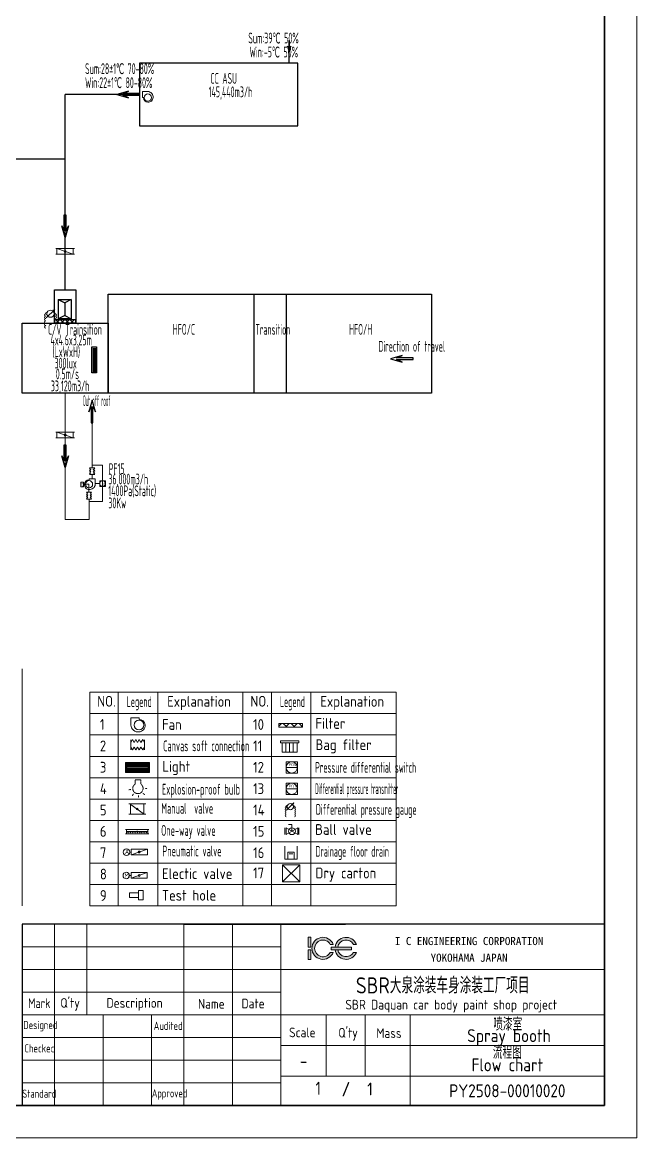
# Model space of a CAD drawing. Header units: millimetres. Extents: x 107215 to 233365, y -8722 to 80378.
# Drawn here: x 204865 to 233365, y -8722 to 43017 of the extents above; entities that cross this region are included whole.
import ezdxf
from ezdxf.enums import TextEntityAlignment as Align

# ---------------------------------------------------------------- set-up
doc = ezdxf.new("R2010")
doc.units = ezdxf.units.MM
doc.header["$LTSCALE"] = 2
doc.linetypes.add('PHANTOM', pattern=[5.5, 3, -0.5, 0.5, -0.5, 0.5, -0.5])
doc.layers.get('0').update_dxf_attribs({"lineweight": 30})
for name, color, linetype, lineweight in [('01-粗实线', 3, 'Continuous', 25), ('02-细实线', 2, 'Continuous', 13), ('06-双点划线', 4, 'PHANTOM', 13), ('07-尺寸线', 2, 'Continuous', 13), ('08-文本', 2, 'Continuous', 13), ('图框', 7, 'Continuous', 35)]:
    doc.layers.add(name, color=color, linetype=linetype, lineweight=lineweight)
doc.layers.add('09-不打印', color=6, linetype='Continuous', lineweight=13, plot=False)
doc.layers.add('09-不打印层', color=6, linetype='Continuous', lineweight=13, plot=False)
doc.styles.get("Standard").update_dxf_attribs({"font": 'SimSun.ttf'})
doc.styles.add('工程字', font='gbenor.shx', dxfattribs={"bigfont": 'gbcbig.shx'})
doc.styles.add('标准', font='gbenor.shx', dxfattribs={"bigfont": 'gbcbig.shx'})

# ---------------------------------------------------------------- blocks, each defined once
blk = doc.blocks.new('C$51A9D12799D94EEBA75711500ADBCD73_2')
for p, q in [((0, 900), (600, 900)), ((0, 900), (300, 740)), ((0, 900), (0, 0)), ((600, 900), (300, 740)), ((300, 740), (300, 160)), ((600, 900), (600, 0)), ((300, 160), (0, 0)), ((600, 0), (0, 0)), ((300, 160), (600, 0))]:
    blk.add_line(p, q)
blk = doc.blocks.new('指针压差表')
at = {"ltscale": 5}
for q in [(196, -30), (-111, 327), (-155, 280)]:
    blk.add_line((-196, 363), q, dxfattribs=at)
blk.add_circle((0, 167), 167, dxfattribs=at)
for centre, start, end in [((-224, 111), 90, 270), ((-224, 0), 90, 270), ((-169, 160), 80.4676, 284.196), ((169, 174), 260.4786, 104.2085), ((224, 111), 270, 90), ((224, 0), 270, 90), ((224, -111), 270, 90), ((224, -222), 270, 90), ((224, -333), 270, 90), ((224, -333), 270, 90), ((224, -444), 270, 90)]:
    blk.add_arc(centre, 55.5, start, end, dxfattribs=at)
blk = doc.blocks.new('A$C4be98560')
at = {"layer": '02-细实线'}
for p, q in [((872, 263), (0, 263)), ((872, 0), (0, 0))]:
    blk.add_line(p, q, dxfattribs=at)
at = {"layer": '02-细实线', "ltscale": 2}
blk.add_line((814, 0), (57, 263), dxfattribs=at)
blk.add_line((814, 0), (57, 263), dxfattribs=at)
blk.add_lwpolyline([(814, 263), (814, 0), (57, 0), (57, 263)], close=True, dxfattribs=at)
blk.add_lwpolyline([(814, 263), (814, 0), (57, 0), (57, 263)], close=True, dxfattribs=at)
blk.add_circle((436, 132), 44.9, dxfattribs=at)
blk.add_circle((436, 132), 44.9, dxfattribs=at)
blk = doc.blocks.new('C$A0C62D45F54B416E9F87B461674620F3_3')
at = {"layer": '08-文本'}
for p, q in [((822, 0), (410, -3)), ((822, -484), (739, -484)), ((822, 0), (822, -484))]:
    blk.add_line(p, q, dxfattribs=at)
blk.add_circle((409, -484), 279, dxfattribs=at)
for centre, radius, start, end in [((441, -443), 441, 94.07524, 185.3009), ((380, -459), 379, 183.77682, 274.49488), ((397, -495), 342, 272.23035, 1.93998)]:
    blk.add_arc(centre, radius, start, end, dxfattribs=at)
blk = doc.blocks.new('C$554F49C270534FEF9F7782F15CA40145_3')
at = {"layer": '08-文本'}
for p, q in [((0, 655), (655, 655)), ((0, 0), (0, 655)), ((655, 327), (0, 327)), ((0, 0), (655, 0)), ((655, 0), (655, 655))]:
    blk.add_line(p, q, dxfattribs=at)
blk.add_circle((327, 327), 327, dxfattribs=at)
at = {"layer": '08-文本', "style": '标准'}
blk.add_text('PDS', height=200, dxfattribs=at).set_placement((145, 406))
blk = doc.blocks.new('C$03D2383EA2AE4BDE839102FC52A025AC_2_1')
for p, q in [((0, 1), (0, 130)), ((19, 131), (242, 3)), ((19, 3), (19, 131)), ((242, 131), (19, 3)), ((131, 200), (131, 67)), ((131, 200), (198, 200)), ((242, 3), (242, 131)), ((267, 1), (267, 130))]:
    blk.add_line(p, q)
blk.add_circle((131, 67), 66.8)
blk = doc.blocks.new('A$C7EA6147B')
for p, q in [((265, 883), (179, 975)), ((565, 1000), (565, 1126)), ((832, 735), (1108, 735)), ((1108, 735), (1108, 384)), ((125, 593), (0, 602)), ((220, 285), (122, 207)), ((499, 124), (480, 0)), ((1108, 384), (832, 384))]:
    blk.add_line(p, q)
blk.add_arc((565, 560), 320, 33.2525, 326.7475)
blk = doc.blocks.new('灯箱')
for p, q in [((666, 540), (-666, 540)), ((-666, 110), (-666, 540)), ((-666, 0), (-666, 240)), ((666, 0), (-666, 0)), ((626, 500), (-626, 500)), ((-626, 150), (-626, 500)), ((-626, 40), (-626, 200)), ((626, 40), (-626, 40)), ((601, 475), (-601, 475)), ((-601, 175), (-601, 475)), ((-601, 65), (-601, 175)), ((601, 65), (-601, 65)), ((550, 425), (-550, 425)), ((-550, 385), (-550, 425)), ((550, 385), (-550, 385)), ((550, 345), (-550, 345)), ((-550, 305), (-550, 345)), ((550, 305), (-550, 305)), ((550, 235), (-550, 235)), ((-550, 235), (-550, 195)), ((550, 195), (-550, 195)), ((550, 155), (-550, 155)), ((-550, 155), (-550, 115)), ((550, 115), (-550, 115)), ((550, 425), (550, 385)), ((550, 345), (550, 305)), ((550, 195), (550, 235)), ((550, 115), (550, 155)), ((601, 175), (601, 475)), ((601, 65), (601, 175)), ((626, 150), (626, 500)), ((626, 40), (626, 200)), ((666, 110), (666, 540)), ((666, 0), (666, 240))]:
    blk.add_line(p, q)
blk = doc.blocks.new('$CAXA_FRAME_13B17AC1$')
at = {"layer": '09-不打印层'}
for p, q in [((420.5, -297), (420.5, 297)), ((-420.5, -297), (420.5, -297))]:
    blk.add_line(p, q, dxfattribs=at)
at = {"layer": '图框'}
for p, q in [((410.5, -287), (410.5, 287)), ((-395.5, -287), (410.5, -287))]:
    blk.add_line(p, q, dxfattribs=at)
blk = doc.blocks.new('A$Cace32bdb')
at = {"lineweight": 0}
h = blk.add_hatch(color=256, dxfattribs=at)
h.dxf.hatch_style = 1
h.paths.add_polyline_path([(-54961, -4219), (-54466, -4219), (-54466, -2421), (-54961, -2421)])
h.paths.add_polyline_path([(-54961, -6512), (-54466, -6512), (-54466, -4714), (-54961, -4714)])
h.paths.add_polyline_path([(-50310, -5209), (-50855, -5209, -3.9212905), (-50855, -3724), (-50310, -3724, 5.3217332)])
h.paths.add_polyline_path([(-49451, -4714), (-49951, -4714, 0.7796401), (-46015, -5209), (-46560, -5209, -0.7146204)])
h.paths.add_polyline_path([(-49951, -4219), (-49451, -4219, -0.7146204), (-46560, -3724), (-46015, -3724, 0.7796401)])
h = blk.add_hatch(color=140, dxfattribs=at)
h.dxf.hatch_style = 1
h.paths.add_polyline_path([(-50686, -4219, -0.0803303), (-50686, -4714), (-46898, -4714), (-46898, -4219)])
for p, q in [((-50310, -3724), (-50855, -3724)), ((-46015, -3724), (-46560, -3724)), ((-54466, -4219), (-54961, -4219)), ((-54466, -4714), (-54961, -4714)), ((-50310, -5209), (-50855, -5209)), ((-46015, -5209), (-46560, -5209))]:
    blk.add_line(p, q, dxfattribs=at)
at = {"color": 140, "lineweight": 0}
for p, q in [((-46898, -4219), (-50686, -4219)), ((-46898, -4714), (-50686, -4714)), ((-46898, -4219), (-46898, -4714))]:
    blk.add_line(p, q, dxfattribs=at)
at = {"lineweight": 0}
for points in [[(-54961, -4219), (-54961, -2421), (-54466, -2421), (-54466, -4219)], [(-54466, -4714), (-54466, -6512), (-54961, -6512), (-54961, -4714)]]:
    blk.add_lwpolyline(points, dxfattribs=at)
for centre, radius, start, end in [((-52216, -4467), 2045, 21.2846, 338.7154), ((-52216, -4467), 1550, 28.6131, 331.3869), ((-47921, -4467), 2045, 21.2846, 173.0502), ((-47921, -4467), 1550, 28.6131, 170.8145), ((-47921, -4467), 2045, 186.9498, 338.7154), ((-47921, -4467), 1550, 189.1855, 331.3869)]:
    blk.add_arc(centre, radius, start, end, dxfattribs=at)
at = {"color": 140, "lineweight": 0}
blk.add_arc((-52216, -4467), 1550, 350.8145, 9.1855, dxfattribs=at)
at = {"color": 0, "linetype": 'Continuous', "lineweight": 13, "ltscale": 10}
for s, p in [('I C ENGINEERING CORPORATION', (-25093, -3111)), ('YOKOHAMA JAPAN', (-25093, -6206))]:
    blk.add_text(s, height=1500, dxfattribs=at).set_placement(p, align=Align.MIDDLE)
blk = doc.blocks.new('A1标题框')
at = {"layer": '01-粗实线'}
for p, q in [((-180, 56), (-180, 0)), ((0, 56), (-180, 56)), ((0, 56), (0, 0)), ((0, 0), (-180, 0))]:
    blk.add_line(p, q, dxfattribs=at)
at = {"layer": '02-细实线'}
for p, q in [((-170, 56), (-170, 28)), ((-160, 56), (-160, 28)), ((-160, 28), (-160, 56)), ((-130, 28), (-130, 56)), ((-115, 56), (-115, 28)), ((-100, 56), (-100, 0)), ((-100, 56), (-100, 28)), ((-180, 49), (-100, 49)), ((-180, 42), (-100, 42)), ((-100, 42), (0, 42)), ((-180, 35), (-100, 35)), ((-180, 28), (-100, 28)), ((-170, 0), (-170, 28)), ((-155, 0), (-155, 28)), ((-140, 0), (-140, 28)), ((-130, 0), (-130, 28)), ((-115, 0), (-115, 28)), ((-100, 0), (-100, 28)), ((-100, 28), (0, 28)), ((-86, 28), (-86, 9)), ((-74, 28), (-74, 9)), ((-60, 28), (-60, 0)), ((-180, 21), (-100, 21)), ((0, 18.5), (-100, 18.5)), ((-180, 14), (-100, 14)), ((-180, 7), (-100, 7)), ((0, 9), (-100, 9))]:
    blk.add_line(p, q, dxfattribs=at)
at = {"layer": '08-文本', "color": 0, "lineweight": -2}
blk.add_line((-130, 56), (-80, 56), dxfattribs=at)
at = {"layer": '09-不打印'}
for p, q in [((0, 56), (-180, 56)), ((-180, 56), (-180, 0)), ((0, 56), (-180, 56)), ((-180, 56), (-180, 0)), ((0, 56), (-180, 56)), ((-180, 56), (-180, 0))]:
    blk.add_line(p, q, dxfattribs=at)
at = {"xscale": 0.001666666666666667, "yscale": 0.001666666666666667, "zscale": 0.001666666666666667}
blk.add_blockref('A$Cace32bdb', (0, 56), dxfattribs=at)
at = {"layer": '02-细实线', "attachment_point": 1, "style": '工程字'}
for s, insert, char_height, width in [('{\\W0.9;Mark}', (-178.18, 33.08), 3, 8.0611), ("Q'ty", (-168.23, 33.18), 3, 119.2826), ('Description', (-153.95, 33.17), 3, 119.2826), ('Name', (-125.67, 32.9), 3, 119.2826), ('Date', (-112.2, 32.99), 3, 119.2826), ('{\\W0.9;Designed}', (-179.69, 26.1), 2.5, 119.2826), ('{\\W0.9;Audited}', (-139.35, 25.84), 2.5, 119.2826), ("Q'ty", (-82.27, 23.96), 3, 119.2826), ('Scale', (-97.49, 24.05), 3, 119.2826), ('Mass', (-70.5, 23.86), 3, 119.2826), ('{\\W0.9;Checked}', (-179.33, 18.88), 2.5, 119.2826), ('{\\W0.9;Standard}', (-180, 4.87), 2.5, 119.2826), ('{\\W0.85;Approved}', (-139.92, 4.98), 2.5, 119.2826)]:
    blk.add_mtext(s, dxfattribs=dict(at, insert=insert, char_height=char_height, width=width))
at = {"layer": '08-文本', "insert": (-81.29, 2.75), "char_height": 4.5, "width": 18.7362, "attachment_point": 7, "style": '工程字'}
blk.add_mtext('/ ', dxfattribs=at)
at = {"layer": '08-文本', "style": '工程字'}
for tag, height, p in [('项目名称', 5, (-50, 35)), ('设计', 4, (-162.5, 24.5)), ('设计日期', 4, (-147.85, 24.33)), ('审核1', 4, (-122.5, 24.5)), ('审核1日期', 4, (-107.62, 24.48)), ('设备名称', 4, (-30, 23.25)), ('校对', 4, (-162.5, 17.5)), ('校对日期', 4, (-147.85, 17.5)), ('审核2', 4, (-122.5, 17.5)), ('审核2日期', 4, (-108.38, 17.22)), ('比例', 4, (-93, 13.75)), ('数量', 4, (-80, 13.75)), ('重量', 4, (-67, 13.75)), ('图纸名称', 4, (-30, 13.75)), ('审核3', 4, (-122.5, 10.5)), ('审核3日期', 4, (-108.38, 10.37)), ('共几页', 4, (-88.5, 5.29)), ('第几页', 4, (-72.47, 5.05)), ('图纸编号', 4, (-30, 4.5)), ('标准化', 4, (-162.5, 3.5)), ('标准化日期', 4, (-147.85, 3.51)), ('批准', 4, (-122.5, 3.5)), ('批准日期', 4, (-108.09, 3.5))]:
    blk.add_attdef(tag, text='', height=height, dxfattribs=at).set_placement(p, align=Align.MIDDLE_CENTER)

msp = doc.modelspace()

# ---------------------------------------------------------------- hatches: boundary and pattern name
at = {"layer": '07-尺寸线'}
h = msp.add_hatch(dxfattribs=at)
h.set_pattern_fill('ANSI37', color=256, scale=50)
h.set_pattern_definition([(45, (213128.29, 18012.03), (-112.2532, 112.2532), []), (135, (213128.29, 18012.03), (-112.2532, -112.2532), [])])
h.paths.add_polyline_path([(206353, 29212), (206353, 29062), (207353, 29062), (207353, 29212)])
at = {"layer": '08-文本', "linetype": 'Continuous'}
h = msp.add_hatch(dxfattribs=at)
h.set_pattern_fill('GZ', color=256, scale=2.083333, style=0, pattern_type=0)
h.set_pattern_definition([(45, (215101.9, 1036.3), (-182.6146, 182.6146), []), (135, (215101.9, 1036.3), (-182.6146, -182.6146), [])])
h.paths.add_polyline_path([(217861, 10315), (217861, 10487), (216762, 10487), (216762, 10315)], flags=0)

# ---------------------------------------------------------------- linework, layer by layer
for p, q in [((217246, 41126), (217246, 41643)), ((206853, 30612), (206853, 39669)), ((210297, 39669), (206853, 39669)), ((206853, 36669), (166987, 36669)), ((215603, 30412), (215603, 25812)), ((217103, 30412), (217103, 25812)), ((208093, 26757), (208093, 27959)), ((208093, 27959), (208313, 27959)), ((208313, 27959), (208313, 26757)), ((208163, 26808), (208163, 27908)), ((208163, 27908), (208163, 26808)), ((208243, 27908), (208243, 26808)), ((208243, 26808), (208243, 27908)), ((208313, 26757), (208093, 26757))]:
    msp.add_line(p, q)
for points in [[(217266, 42167), (217246, 42167), (217227, 42167), (217227, 41786), (217167, 41912), (217246, 41643), (217326, 41912), (217266, 41786)], [(210297, 38213), (217640, 38213), (217640, 41126), (210297, 41126)], [(223853, 25812), (208853, 25812), (208853, 30412), (223853, 30412)]]:
    msp.add_lwpolyline(points, close=True)
at = {"layer": '01-粗实线'}
for points in [[(210297, 39630), (210297, 39669), (210297, 39709), (209534, 39709), (209786, 39828), (209247, 39669), (209786, 39511), (209534, 39630)], [(206813, 34087), (206853, 34087), (206892, 34087), (206892, 33325), (207011, 33577), (206853, 33038), (206694, 33577), (206813, 33325)], [(206353, 29062), (206353, 30612), (207353, 30612), (207353, 29062)], [(208853, 25812), (204853, 25812), (204853, 29062), (208853, 29062)], [(206353, 29212), (206353, 29062), (207353, 29062), (207353, 29212)], [(222991, 27370), (222991, 27410), (222991, 27449), (222228, 27449), (222481, 27568), (221941, 27410), (222481, 27251), (222228, 27370)], [(208065, 24438), (208105, 24438), (208144, 24438), (208144, 25200), (208263, 24948), (208105, 25488), (207946, 24948), (208065, 25200)], [(206813, 23419), (206853, 23419), (206892, 23419), (206892, 22657), (207011, 22909), (206853, 22369), (206694, 22909), (206813, 22657)]]:
    msp.add_lwpolyline(points, close=True, dxfattribs=at)
at = {"layer": '02-细实线', "color": 6}
for p, q in [((208105, 22353), (208105, 24438)), ((208222, 22353), (207988, 22353)), ((208222, 22034), (207988, 22034)), ((208105, 21836), (208105, 22034)), ((207959, 21588), (207705, 21588)), ((208076, 21218), (207843, 21218)), ((207959, 21588), (207959, 21218)), ((208459, 21618), (208248, 21618)), ((208076, 20899), (207843, 20899)), ((207960, 20899), (207960, 20443))]:
    msp.add_line(p, q, dxfattribs=at)
for points in [[(206853, 25812), (206853, 19948), (207960, 19948), (207960, 20443)], [(208050, 22034), (207983, 22074), (208050, 22113), (207983, 22153), (208050, 22193), (207983, 22233), (208050, 22273), (207983, 22313), (208050, 22353)], [(208105, 22468), (208590, 22468), (208590, 21749)], [(208159, 22034), (208226, 22074), (208159, 22113), (208226, 22153), (208159, 22193), (208226, 22233), (208159, 22273), (208226, 22313), (208159, 22353)], [(207905, 21218), (207838, 21178), (207905, 21138), (207838, 21098), (207905, 21058), (207838, 21018), (207905, 20979), (207838, 20939), (207905, 20899)], [(207960, 20796), (208590, 20796), (208590, 21487)], [(208014, 21218), (208081, 21178), (208014, 21138), (208081, 21098), (208014, 21058), (208081, 21018), (208014, 20979), (208081, 20939), (208014, 20899)]]:
    msp.add_lwpolyline(points, dxfattribs=at)
msp.add_lwpolyline([(207705, 21475), (207705, 21693), (207578, 21693), (207578, 21475)], close=True, dxfattribs=at)
at = {"layer": '02-细实线', "ltscale": 1.666667}
msp.add_lwpolyline([(216942, 3141), (216942, 3935), (217736, 3935), (217736, 3141)], close=True, dxfattribs=at)
at = {"layer": '07-尺寸线'}
for p, q in [((217736, 3935), (216942, 3141)), ((216942, 3935), (217736, 3141))]:
    msp.add_line(p, q, dxfattribs=at)
at = {"layer": '08-文本'}
for p, q in [((210439, 39814), (210439, 39524)), ((210439, 39814), (210686, 39812)), ((210439, 39524), (210489, 39524))]:
    msp.add_line(p, q, dxfattribs=at)
at = {"layer": '08-文本', "color": 2}
msp.add_line((204865, 13028), (204865, 2028), dxfattribs=at)
at = {"layer": '08-文本', "ltscale": 1.666667}
for p, q in [((207996, 11942), (207996, 2028)), ((209318, 11942), (209318, 2028)), ((215102, 11942), (215102, 2028)), ((216424, 11942), (216424, 2028)), ((218254, 2028), (218254, 11942)), ((222207, 11942), (222207, 2028)), ((209896, 10748), (210280, 10748)), ((209896, 10748), (209899, 10421)), ((210280, 10748), (210280, 10682)), ((216762, 10315), (216762, 10487)), ((216762, 10487), (217861, 10487)), ((217861, 10315), (217861, 10487)), ((207996, 9959), (215102, 9959)), ((215102, 9959), (222207, 9959)), ((216762, 10315), (217861, 10315)), ((209895, 9741), (209895, 9277)), ((210528, 9741), (210528, 9277)), ((216835, 9681), (216835, 9595)), ((216835, 9681), (217696, 9681)), ((216835, 9595), (217696, 9595)), ((216921, 9595), (216921, 9157)), ((217093, 9595), (217093, 9157)), ((217265, 9595), (217265, 9157)), ((217437, 9595), (217437, 9157)), ((217610, 9157), (217610, 9595)), ((217696, 9595), (217696, 9681)), ((207996, 8968), (215102, 8968)), ((215102, 8968), (222207, 8968)), ((216921, 9157), (217610, 9157)), ((217106, 8713), (217626, 8713)), ((217106, 8193), (217106, 8713)), ((217626, 8453), (217106, 8453)), ((217626, 8193), (217626, 8713)), ((207996, 7976), (215102, 7976)), ((215102, 7976), (222207, 7976)), ((217106, 8193), (217626, 8193)), ((217106, 7721), (217626, 7721)), ((217106, 7202), (217106, 7721)), ((217626, 7462), (217106, 7462)), ((217626, 7202), (217626, 7721)), ((207996, 6985), (215102, 6985)), ((210589, 6757), (209805, 6757)), ((209883, 6286), (209883, 6757)), ((210510, 6286), (210510, 6757)), ((215102, 6985), (222207, 6985)), ((217106, 7202), (217626, 7202)), ((217467, 6808), (217127, 6468)), ((217467, 6808), (217393, 6777)), ((217467, 6808), (217431, 6736)), ((210589, 6286), (209805, 6286)), ((209914, 6719), (210479, 6324)), ((207996, 5993), (215102, 5993)), ((215102, 5993), (222207, 5993)), ((210740, 5572), (209648, 5572)), ((210740, 5377), (209648, 5377)), ((209698, 5377), (209698, 5572)), ((209698, 5475), (210689, 5475)), ((209721, 5475), (209799, 5426)), ((209826, 5475), (209905, 5426)), ((209932, 5475), (210011, 5426)), ((210038, 5475), (210116, 5426)), ((210143, 5475), (210222, 5426)), ((210249, 5475), (210327, 5426)), ((210355, 5475), (210433, 5426)), ((210460, 5475), (210539, 5426)), ((210566, 5475), (210644, 5426)), ((210689, 5377), (210689, 5572)), ((207996, 5002), (215102, 5002)), ((209916, 4399), (210666, 4660)), ((215102, 5002), (222207, 5002)), ((209916, 4530), (209846, 4530)), ((217247, 4449), (217409, 4449)), ((207996, 4011), (215102, 4011)), ((215102, 4011), (222207, 4011)), ((209911, 3446), (209842, 3446)), ((209911, 3316), (210662, 3577)), ((207996, 3019), (215102, 3019)), ((210255, 2633), (209832, 2633)), ((209832, 2633), (209832, 2422)), ((210255, 2739), (210255, 2316)), ((210466, 2739), (210255, 2739)), ((210466, 2316), (210466, 2739)), ((215102, 3019), (222207, 3019)), ((209832, 2422), (210255, 2422)), ((210255, 2316), (210466, 2316)), ((207996, 2028), (215102, 2028)), ((215102, 2028), (222207, 2028))]:
    msp.add_line(p, q, dxfattribs=at)
at = {"layer": '08-文本', "linetype": 'Continuous'}
for p, q in [((207996, 11942), (215102, 11942)), ((211149, 2028), (211149, 11942)), ((215102, 11942), (215102, 2028)), ((215102, 11942), (222207, 11942)), ((207996, 10950), (215102, 10950)), ((215102, 10950), (222207, 10950))]:
    msp.add_line(p, q, dxfattribs=at)
at = {"layer": '08-文本', "ltscale": 1.666667}
for points in [[(209895, 9617), (209974, 9750), (210053, 9617), (210132, 9750), (210212, 9617), (210291, 9750), (210370, 9617), (210449, 9750), (210528, 9617)], [(209895, 9401), (209974, 9268), (210053, 9401), (210132, 9268), (210212, 9401), (210291, 9268), (210370, 9401), (210449, 9268), (210528, 9401)], [(217044, 4802), (217044, 4194), (217612, 4194), (217612, 4802)], [(217176, 4194), (217176, 4530), (217482, 4530), (217482, 4194)]]:
    msp.add_lwpolyline(points, dxfattribs=at)
for points in [[(209916, 4660), (209916, 4399), (210666, 4399), (210666, 4660)], [(209911, 3577), (209911, 3316), (210662, 3316), (210662, 3577)]]:
    msp.add_lwpolyline(points, close=True, dxfattribs=at)
at = {"layer": '08-文本'}
msp.add_circle((210687, 39524), 168, dxfattribs=at)
at = {"layer": '08-文本', "ltscale": 1.666667}
for centre, radius in [((210280, 10420), 222), ((217366, 8453), 260), ((217366, 7462), 260), ((217297, 6638), 144), ((210197, 6522), 39.2), ((210194, 5475), 21.3), ((209694, 4526), 152), ((210291, 4530), 44.6), ((209690, 3443), 152), ((210287, 3446), 44.6)]:
    msp.add_circle(centre, radius, dxfattribs=at)
at = {"layer": '08-文本'}
for centre, radius, start, end in [((210694, 39517), 205, 178.06, 267.7697), ((210667, 39548), 265, 354.6991, 85.9248), ((210704, 39539), 228, 265.5051, 356.2232)]:
    msp.add_arc(centre, radius, start, end, dxfattribs=at)
at = {"layer": '08-文本', "ltscale": 1.666667}
for centre, radius, start, end in [((210248, 10446), 350, 184.0752, 275.3009), ((210289, 10411), 271, 2.2303, 91.94), ((210260, 10398), 301, 273.7768, 4.4949), ((217103, 6590), 48.1, 90, 270), ((217103, 6493), 48.1, 90, 270), ((217103, 6397), 48.1, 90, 270), ((217103, 6301), 48.1, 90, 270), ((217103, 6205), 48.1, 90, 270), ((217151, 6644), 48.1, 75.7915, 279.5214), ((217443, 6632), 48.1, 255.804, 99.5324), ((217491, 6590), 48.1, 270, 90), ((217491, 6493), 48.1, 270, 90), ((217491, 6397), 48.1, 270, 90), ((217491, 6301), 48.1, 270, 90), ((217491, 6205), 48.1, 270, 90)]:
    msp.add_arc(centre, radius, start, end, dxfattribs=at)

# ---------------------------------------------------------------- block references
ref = msp.add_blockref('A1标题框', (231865, -7222), dxfattribs=dict(xscale=150, yscale=150, zscale=150))
ref.add_attrib('图纸名称', '流程图', dxfattribs={"layer": '08-文本', "height": 600, "style": '工程字'}).set_placement((227365, -4765), align=Align.MIDDLE_CENTER)
ref.add_attrib('设备名称_001', '喷漆室', (226707, -3756), dxfattribs={"layer": '08-文本', "height": 600, "style": '工程字'})
ref.add_attrib('共几页', '1', dxfattribs={"layer": '08-文本', "height": 600, "style": '工程字'}).set_placement((218590, -6428), align=Align.MIDDLE_CENTER)
ref.add_attrib('第几页', '1', dxfattribs={"layer": '08-文本', "height": 600, "style": '工程字'}).set_placement((220995, -6465), align=Align.MIDDLE_CENTER)
ref.add_attrib('比例', '-', dxfattribs={"layer": '08-文本', "height": 600, "style": '工程字'}).set_placement((217915, -5159), align=Align.MIDDLE_CENTER)
ref.add_attrib('项目名称', 'SBR大泉涂装车身涂装工厂项目', dxfattribs={"layer": '08-文本', "height": 750, "style": '工程字'}).set_placement((224365, -1657), align=Align.MIDDLE_CENTER)
ref.add_attrib('设备名称_001', 'Spray booth', (225504, -4289), dxfattribs={"layer": '08-文本', "height": 600, "style": '工程字'})
ref.add_attrib('图纸名称', 'Flow chart', dxfattribs={"layer": '08-文本', "height": 600, "style": '工程字'}).set_placement((227365, -5344), align=Align.MIDDLE_CENTER)
ref.add_attrib('图纸编号', 'PY2508-00010020', dxfattribs={"layer": '08-文本', "height": 600, "style": '工程字'}).set_placement((227365, -6547), align=Align.MIDDLE_CENTER)
at = {"layer": '01-粗实线'}
msp.add_blockref('C$51A9D12799D94EEBA75711500ADBCD73_2', (206532, 29262), dxfattribs=at)
at = {"layer": '02-细实线', "xscale": -1}
msp.add_blockref('指针压差表', (206173, 29334), dxfattribs=at)
at = {"layer": '02-细实线', "color": 6}
for name, p, xscale, yscale, zscale, rotation in [('C$A0C62D45F54B416E9F87B461674620F3_3', (208250, 21343), -0.5999999999999996, 0.5999999999999996, 0.5999999999999996, 270), ('C$554F49C270534FEF9F7782F15CA40145_3', (208459, 21749), 0.3999999999999998, 0.3999999999999998, 0.3999999999999998, 270.0009464332636)]:
    msp.add_blockref(name, p, dxfattribs=dict(at, xscale=xscale, yscale=yscale, zscale=zscale, rotation=rotation))
at = {"layer": '02-细实线', "xscale": -0.8333333333333334, "yscale": 0.8333333333333334, "zscale": 0.8333333333333334}
msp.add_blockref('灯箱', (210210, 8225), dxfattribs=at)
at = {"layer": '06-双点划线', "xscale": 0.75, "yscale": -0.75, "zscale": 0.75, "rotation": 89.99999999999999}
msp.add_blockref('A$C7EA6147B', (209809, 7054), dxfattribs=at)
at = {"layer": '07-尺寸线'}
for p in [(206417, 32258), (206417, 23741)]:
    msp.add_blockref('A$C4be98560', p, dxfattribs=at)
at = {"layer": '07-尺寸线', "ltscale": 1.666667, "xscale": -2.380952380952381, "yscale": 2.380952380952381, "zscale": 2.380952380952381}
msp.add_blockref('C$03D2383EA2AE4BDE839102FC52A025AC_2_1', (217686, 5335), dxfattribs=at)
at = {"layer": '08-文本', "xscale": 150, "yscale": 150, "zscale": 150}
msp.add_blockref('$CAXA_FRAME_13B17AC1$', (170290, 35828), dxfattribs=at)

# ---------------------------------------------------------------- texts
at = {"layer": '02-细实线', "color": 6, "style": '标准'}
msp.add_text('INV', height=80, rotation=270, dxfattribs=at).set_placement((207605, 21655))
at = {"layer": '07-尺寸线', "style": '标准'}
for s, width, p in [('Sum:39℃ 50%%%', 0.5, (215351, 42037)), ('Win:-5℃ 50%%%', 0.5, (215406, 41389)), ('Sum:28±1℃ 70-80%%%', 0.5, (207776, 40617)), ('Win:22±1℃ 80-80%%%', 0.5, (207776, 39969)), ('CC ASU', 0.5, (213594, 40166)), ('145,440m3/h', 0.5, (213510, 39542)), ('C/V Trainsition', 0.5, (206061, 28522)), ('HFO/C', 0.5, (211844, 28522)), ('Transition', 0.5, (215680, 28522)), ('HFO/H', 0.5, (220024, 28522)), ('4x4.6x3.25m', 0.5, (206172, 28033)), ('(LxWxH)', 0.5, (206265, 27487)), ('Direction of travel', 0.5, (221387, 27739)), ('300lux', 0.5, (206362, 26959)), ('0.5m/s', 0.5, (206418, 26459)), ('33,120m3/h', 0.5, (206191, 25902)), ('Out off roof', 0.3, (207672, 25214)), ('PF15', 0.5, (208873, 22059)), ('36,000m3/h', 0.5, (208858, 21580)), ('1400Pa(Static)', 0.5, (208858, 21034)), ('30Kw', 0.5, (208858, 20473))]:
    msp.add_text(s, height=500, dxfattribs=dict(at, width=width)).set_placement(p)
at = {"layer": '08-文本', "linetype": 'Continuous', "style": '标准'}
for s, height, p in [('NO.', 500, (208341, 11273)), ('Explanation', 500, (211586, 11266)), ('NO.', 500, (215447, 11273)), ('Explanation', 500, (218692, 11266)), ('1', 500, (208465, 10195)), ('Fan', 500, (211345, 10195)), ('10', 500, (215571, 10195)), ('2', 500, (208465, 9203)), ('11', 500, (215571, 9203)), ('3', 500, (208465, 8212)), ('Light', 500, (211363, 8250)), ('12', 500, (215571, 8212)), ('PDS', 129.9, (217234, 8515)), ('4', 500, (208465, 7220)), ('13', 500, (215571, 7220)), ('PDT', 129.9, (217234, 7524)), ('5', 500, (208465, 6229)), ('14', 500, (215571, 6229)), ('6', 500, (208465, 5238)), ('15', 500, (215571, 5238)), ('Ball valve', 500, (218450, 5324)), ('7', 500, (208465, 4246)), ('16', 500, (215571, 4246)), ('A', 200, (209626, 4439)), ('8', 500, (208465, 3255)), ('Electic valve', 500, (211344, 3277)), ('17', 500, (215571, 3311)), ('Dry carton', 500, (218466, 3306)), ('M', 200, (209603, 3338)), ('9', 500, (208465, 2263)), ('Test hole', 500, (211337, 2273))]:
    msp.add_text(s, height=height, dxfattribs=at).set_placement(p)
for s, width, p in [('Legend', 0.5, (209708, 11255)), ('Legend', 0.5, (216814, 11255)), ('Canvas soft connection', 0.6, (211398, 9203)), ('Pressure differential switch', 0.5, (218451, 8207)), ('Explosion-proof bulb', 0.6, (211344, 7192)), ('Differential pressure transmitter', 0.35, (218451, 7215)), ('Manual  valve', 0.6, (211310, 6307)), ('Differential pressure gauge', 0.5, (218483, 6255)), ('Drainage floor drain', 0.5, (218466, 4309))]:
    msp.add_text(s, height=500, dxfattribs=dict(at, width=width)).set_placement(p)
at = {"layer": '08-文本'}
for s, height, style, p in [('Filter', 500, '标准', (218465, 10243)), ('Bag filter', 500, '标准', (218467, 9258)), ('SBR Daquan car body paint shop project', 450, '工程字', (219853, -2776))]:
    msp.add_text(s, height=height, dxfattribs=dict(at, style=style)).set_placement(p)
at = {"layer": '08-文本', "style": '标准', "width": 0.6}
for s, p in [('One-way valve', (211307, 5280)), ('Pneumatic valve', (211363, 4325))]:
    msp.add_text(s, height=500, dxfattribs=at).set_placement(p)

doc.saveas('drawing.dxf')
